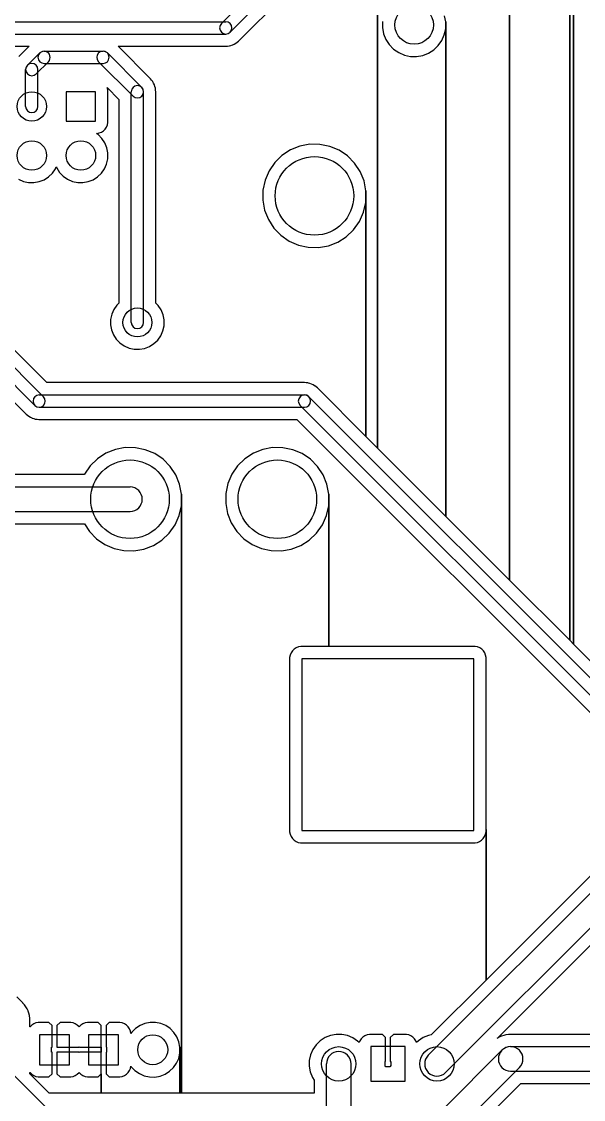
# Model space of a CAD drawing. Extents: x 10 to 213, y -213 to -15.
# Drawn here: x 110.6 to 139.7, y -170.8 to -115 of the extents above; entities that cross this region are included whole.
import ezdxf

# ---------------------------------------------------------------- set-up
doc = ezdxf.new("R2010")
doc.units = 0
doc.header["$MEASUREMENT"] = 0
doc.layers.add('BLACK', color=250, linetype='CONTINUOUS')

msp = doc.modelspace()

# ---------------------------------------------------------------- linework, layer by layer
at = {"layer": 'BLACK'}
for p, q in [((129.011, -137.062), (129.011, -103.79)), ((129.011, -103.79), (129.011, -137.062)), ((129.011, -137.062), (129.011, -103.79)), ((129.011, -103.79), (129.011, -137.062)), ((124.743, -111.281), (120.933, -115.091)), ((139.143, -147.194), (139.143, -111.398)), ((139.143, -111.398), (139.143, -147.194)), ((139.143, -147.194), (139.143, -111.398)), ((139.143, -111.398), (139.143, -147.194)), ((125.193, -111.731), (121.383, -115.541)), ((138.945, -146.996), (138.945, -112.135)), ((138.945, -112.135), (138.945, -146.996)), ((138.945, -146.996), (138.945, -112.135)), ((138.945, -112.135), (138.945, -146.996)), ((121.832, -115.99), (124.93, -112.891)), ((121.832, -115.99), (124.93, -112.891)), ((135.836, -143.887), (135.836, -113.098)), ((135.836, -113.098), (135.836, -143.887)), ((135.836, -143.887), (135.836, -113.098)), ((135.836, -113.098), (135.836, -143.887)), ((132.536, -115.003), (132.474, -114.688)), ((132.536, -115.003), (132.474, -114.688)), ((99.314, -114.999), (121.158, -114.999)), ((129.269, -114.98), (129.264, -115.3)), ((129.269, -114.98), (129.264, -115.3)), ((129.264, -115.3), (129.322, -115.616)), ((129.264, -115.3), (129.322, -115.616)), ((132.46, -115.682), (132.531, -115.369)), ((132.46, -115.682), (132.531, -115.369)), ((132.531, -115.369), (132.536, -115.003)), ((132.531, -115.369), (132.536, -115.003)), ((132.536, -140.587), (132.536, -115.003)), ((132.536, -115.003), (132.536, -140.587)), ((132.536, -140.587), (132.536, -115.003)), ((132.536, -115.003), (132.536, -140.587)), ((99.314, -115.634), (121.158, -115.634)), ((129.322, -115.616), (129.44, -115.914)), ((129.322, -115.616), (129.44, -115.914)), ((129.44, -115.914), (129.614, -116.183)), ((129.44, -115.914), (129.614, -116.183)), ((132.145, -116.236), (132.33, -115.974)), ((132.145, -116.236), (132.33, -115.974)), ((132.33, -115.974), (132.46, -115.682)), ((132.33, -115.974), (132.46, -115.682)), ((100.322, -116.269), (110.984, -116.269)), ((100.322, -116.269), (110.984, -116.269)), ((110.984, -116.269), (110.451, -116.801)), ((110.984, -116.269), (110.451, -116.801)), ((111.76, -116.523), (114.808, -116.523)), ((117.26, -117.944), (115.584, -116.269)), ((115.584, -116.269), (121.158, -116.269)), ((117.26, -117.944), (115.584, -116.269)), ((115.584, -116.269), (121.158, -116.269)), ((121.158, -116.269), (121.246, -116.26)), ((121.158, -116.269), (121.246, -116.26)), ((121.246, -116.26), (121.333, -116.252)), ((121.246, -116.26), (121.333, -116.252)), ((121.333, -116.252), (121.338, -116.251)), ((121.333, -116.252), (121.338, -116.251)), ((121.338, -116.251), (121.343, -116.25)), ((121.338, -116.251), (121.343, -116.25)), ((121.343, -116.25), (121.427, -116.225)), ((121.343, -116.25), (121.427, -116.225)), ((121.427, -116.225), (121.512, -116.2)), ((121.427, -116.225), (121.512, -116.2)), ((121.512, -116.2), (121.516, -116.198)), ((121.512, -116.2), (121.516, -116.198)), ((121.516, -116.198), (121.521, -116.197)), ((121.516, -116.198), (121.521, -116.197)), ((121.521, -116.197), (121.599, -116.155)), ((121.521, -116.197), (121.599, -116.155)), ((121.599, -116.155), (121.677, -116.115)), ((121.599, -116.155), (121.677, -116.115)), ((121.677, -116.115), (121.681, -116.112)), ((121.677, -116.115), (121.681, -116.112)), ((121.681, -116.112), (121.685, -116.109)), ((121.681, -116.112), (121.685, -116.109)), ((121.685, -116.109), (121.753, -116.054)), ((121.685, -116.109), (121.753, -116.054)), ((121.753, -116.054), (121.822, -115.999)), ((121.753, -116.054), (121.822, -115.999)), ((121.822, -115.999), (121.829, -115.992)), ((121.822, -115.999), (121.829, -115.992)), ((121.829, -115.992), (121.832, -115.99)), ((121.829, -115.992), (121.832, -115.99)), ((121.829, -115.992), (121.829, -115.992)), ((121.829, -115.992), (121.829, -115.992)), ((121.829, -115.992), (121.829, -115.992)), ((121.829, -115.992), (121.829, -115.992)), ((129.614, -116.183), (129.836, -116.414)), ((129.614, -116.183), (129.836, -116.414)), ((129.836, -116.414), (130.1, -116.597)), ((129.836, -116.414), (130.1, -116.597)), ((131.642, -116.629), (131.913, -116.458)), ((131.642, -116.629), (131.913, -116.458)), ((131.913, -116.458), (132.145, -116.236)), ((131.913, -116.458), (132.145, -116.236)), ((110.9, -117.25), (111.535, -116.615)), ((111.35, -117.7), (111.985, -117.065)), ((114.583, -117.065), (116.361, -118.843)), ((115.033, -116.615), (116.811, -118.393)), ((130.1, -116.597), (130.393, -116.725)), ((130.1, -116.597), (130.393, -116.725)), ((130.393, -116.725), (130.707, -116.794)), ((130.393, -116.725), (130.707, -116.794)), ((130.707, -116.794), (131.027, -116.801)), ((130.707, -116.794), (131.027, -116.801)), ((131.027, -116.801), (131.343, -116.745)), ((131.027, -116.801), (131.343, -116.745)), ((131.343, -116.745), (131.642, -116.629)), ((131.343, -116.745), (131.642, -116.629)), ((110.808, -119.38), (110.808, -117.475)), ((111.443, -119.38), (111.443, -117.475)), ((111.76, -117.158), (114.808, -117.158)), ((117.262, -117.947), (117.26, -117.944)), ((117.262, -117.947), (117.26, -117.944)), ((117.269, -117.954), (117.262, -117.947)), ((117.262, -117.947), (117.262, -117.947)), ((117.262, -117.947), (117.262, -117.947)), ((117.269, -117.954), (117.262, -117.947)), ((117.262, -117.947), (117.262, -117.947)), ((117.262, -117.947), (117.262, -117.947)), ((117.324, -118.023), (117.269, -117.954)), ((117.324, -118.023), (117.269, -117.954)), ((117.379, -118.091), (117.324, -118.023)), ((117.379, -118.091), (117.324, -118.023)), ((117.382, -118.095), (117.379, -118.091)), ((117.382, -118.095), (117.379, -118.091)), ((117.385, -118.099), (117.382, -118.095)), ((117.385, -118.099), (117.382, -118.095)), ((117.425, -118.177), (117.385, -118.099)), ((117.425, -118.177), (117.385, -118.099)), ((117.467, -118.255), (117.425, -118.177)), ((117.467, -118.255), (117.425, -118.177)), ((114.427, -118.618), (112.903, -118.618)), ((112.903, -118.618), (112.903, -120.142)), ((114.427, -120.142), (114.427, -118.618)), ((115.038, -118.434), (115.026, -118.405)), ((115.026, -118.405), (115.634, -119.013)), ((115.038, -118.434), (115.026, -118.405)), ((115.026, -118.405), (115.634, -119.013)), ((115.062, -118.556), (115.038, -118.434)), ((115.062, -118.556), (115.038, -118.434)), ((115.062, -120.084), (115.062, -118.556)), ((115.062, -120.084), (115.062, -118.556)), ((116.269, -130.556), (116.269, -118.618)), ((116.904, -130.556), (116.904, -118.618)), ((117.468, -118.26), (117.467, -118.255)), ((117.468, -118.26), (117.467, -118.255)), ((117.47, -118.264), (117.468, -118.26)), ((117.47, -118.264), (117.468, -118.26)), ((117.495, -118.349), (117.47, -118.264)), ((117.495, -118.349), (117.47, -118.264)), ((117.52, -118.433), (117.495, -118.349)), ((117.52, -118.433), (117.495, -118.349)), ((117.521, -118.438), (117.52, -118.433)), ((117.521, -118.438), (117.52, -118.433)), ((117.522, -118.443), (117.521, -118.438)), ((117.522, -118.443), (117.521, -118.438)), ((117.53, -118.53), (117.522, -118.443)), ((117.53, -118.53), (117.522, -118.443)), ((117.539, -118.618), (117.53, -118.53)), ((117.539, -118.618), (117.53, -118.53)), ((117.539, -129.55), (117.539, -118.618)), ((117.539, -129.55), (117.539, -118.618)), ((115.634, -119.013), (115.634, -129.55)), ((115.634, -119.013), (115.634, -129.55)), ((112.903, -120.142), (114.427, -120.142)), ((114.919, -120.549), (114.988, -120.445)), ((114.919, -120.549), (114.988, -120.445)), ((114.988, -120.445), (115.037, -120.331)), ((114.988, -120.445), (115.037, -120.331)), ((115.037, -120.331), (115.062, -120.209)), ((115.037, -120.331), (115.062, -120.209)), ((115.062, -120.209), (115.062, -120.084)), ((115.062, -120.209), (115.062, -120.084)), ((114.56, -120.838), (114.469, -120.777)), ((114.469, -120.777), (114.489, -120.777)), ((114.56, -120.838), (114.469, -120.777)), ((114.469, -120.777), (114.489, -120.777)), ((114.489, -120.777), (114.611, -120.753)), ((114.489, -120.777), (114.611, -120.753)), ((114.753, -121.033), (114.56, -120.838)), ((114.753, -121.033), (114.56, -120.838)), ((114.611, -120.753), (114.727, -120.705)), ((114.611, -120.753), (114.727, -120.705)), ((114.727, -120.705), (114.83, -120.636)), ((114.727, -120.705), (114.83, -120.636)), ((114.83, -120.636), (114.919, -120.549)), ((114.83, -120.636), (114.919, -120.549)), ((114.904, -121.261), (114.753, -121.033)), ((114.904, -121.261), (114.753, -121.033)), ((115.009, -121.514), (114.904, -121.261)), ((115.009, -121.514), (114.904, -121.261)), ((115.062, -121.783), (115.009, -121.514)), ((115.062, -121.783), (115.009, -121.514)), ((124.986, -121.436), (124.501, -121.632)), ((124.986, -121.436), (124.501, -121.632)), ((125.499, -121.338), (124.986, -121.436)), ((125.499, -121.338), (124.986, -121.436)), ((126.022, -121.342), (125.499, -121.338)), ((126.022, -121.342), (125.499, -121.338)), ((126.535, -121.447), (126.022, -121.342)), ((126.535, -121.447), (126.022, -121.342)), ((127.017, -121.65), (126.535, -121.447)), ((127.017, -121.65), (126.535, -121.447)), ((114.997, -122.363), (115.058, -122.096)), ((114.997, -122.363), (115.058, -122.096)), ((115.058, -122.096), (115.062, -121.783)), ((115.058, -122.096), (115.062, -121.783)), ((124.063, -121.919), (123.689, -122.285)), ((124.063, -121.919), (123.689, -122.285)), ((124.501, -121.632), (124.063, -121.919)), ((124.501, -121.632), (124.063, -121.919)), ((127.45, -121.942), (127.017, -121.65)), ((127.45, -121.942), (127.017, -121.65)), ((127.819, -122.314), (127.45, -121.942)), ((127.819, -122.314), (127.45, -121.942)), ((112.188, -122.837), (112.346, -122.613)), ((112.188, -122.837), (112.346, -122.613)), ((112.346, -122.613), (112.394, -122.505)), ((112.346, -122.613), (112.394, -122.505)), ((112.394, -122.505), (112.416, -122.562)), ((112.394, -122.505), (112.416, -122.562)), ((112.416, -122.562), (112.565, -122.792)), ((112.416, -122.562), (112.565, -122.792)), ((114.728, -122.837), (114.886, -122.613)), ((114.728, -122.837), (114.886, -122.613)), ((114.886, -122.613), (114.997, -122.363)), ((114.886, -122.613), (114.997, -122.363)), ((123.689, -122.285), (123.394, -122.716)), ((123.689, -122.285), (123.394, -122.716)), ((128.108, -122.749), (127.819, -122.314)), ((128.108, -122.749), (127.819, -122.314)), ((110.44, -123.145), (110.691, -123.255)), ((110.44, -123.145), (110.691, -123.255)), ((111.502, -123.272), (111.758, -123.173)), ((111.502, -123.272), (111.758, -123.173)), ((111.758, -123.173), (111.989, -123.026)), ((111.758, -123.173), (111.989, -123.026)), ((111.989, -123.026), (112.188, -122.837)), ((111.989, -123.026), (112.188, -122.837)), ((112.565, -122.792), (112.755, -122.989)), ((112.565, -122.792), (112.755, -122.989)), ((112.755, -122.989), (112.98, -123.145)), ((112.755, -122.989), (112.98, -123.145)), ((112.98, -123.145), (113.231, -123.255)), ((112.98, -123.145), (113.231, -123.255)), ((114.042, -123.272), (114.298, -123.173)), ((114.042, -123.272), (114.298, -123.173)), ((114.298, -123.173), (114.529, -123.026)), ((114.298, -123.173), (114.529, -123.026)), ((114.529, -123.026), (114.728, -122.837)), ((114.529, -123.026), (114.728, -122.837)), ((123.188, -123.197), (123.079, -123.709)), ((123.188, -123.197), (123.079, -123.709)), ((123.394, -122.716), (123.188, -123.197)), ((123.394, -122.716), (123.188, -123.197)), ((128.308, -123.233), (128.108, -122.749)), ((128.308, -123.233), (128.108, -122.749)), ((128.409, -123.746), (128.308, -123.233)), ((128.409, -123.746), (128.308, -123.233)), ((110.691, -123.255), (110.959, -123.314)), ((110.691, -123.255), (110.959, -123.314)), ((110.959, -123.314), (111.233, -123.32)), ((110.959, -123.314), (111.233, -123.32)), ((111.233, -123.32), (111.502, -123.272)), ((111.233, -123.32), (111.502, -123.272)), ((113.231, -123.255), (113.499, -123.314)), ((113.231, -123.255), (113.499, -123.314)), ((113.499, -123.314), (113.773, -123.32)), ((113.499, -123.314), (113.773, -123.32)), ((113.773, -123.32), (114.042, -123.272)), ((113.773, -123.32), (114.042, -123.272)), ((123.079, -123.709), (123.072, -124.232)), ((123.079, -123.709), (123.072, -124.232)), ((128.401, -124.343), (128.409, -123.746)), ((128.401, -124.343), (128.409, -123.746)), ((128.409, -136.46), (128.409, -123.746)), ((128.409, -123.746), (128.409, -136.46)), ((128.409, -136.46), (128.409, -123.746)), ((128.409, -123.746), (128.409, -136.46)), ((123.072, -124.232), (123.166, -124.746)), ((123.072, -124.232), (123.166, -124.746)), ((128.285, -124.853), (128.401, -124.343)), ((128.285, -124.853), (128.401, -124.343)), ((123.166, -124.746), (123.359, -125.232)), ((123.166, -124.746), (123.359, -125.232)), ((128.072, -125.331), (128.285, -124.853)), ((128.072, -125.331), (128.285, -124.853)), ((123.359, -125.232), (123.642, -125.672)), ((123.359, -125.232), (123.642, -125.672)), ((127.771, -125.758), (128.072, -125.331)), ((127.771, -125.758), (128.072, -125.331)), ((131.631, -168.461), (174.811, -125.281)), ((123.642, -125.672), (124.005, -126.048)), ((123.642, -125.672), (124.005, -126.048)), ((127.392, -126.119), (127.771, -125.758)), ((127.392, -126.119), (127.771, -125.758)), ((124.005, -126.048), (124.435, -126.347)), ((124.005, -126.048), (124.435, -126.347)), ((124.435, -126.347), (124.914, -126.556)), ((124.435, -126.347), (124.914, -126.556)), ((124.914, -126.556), (125.425, -126.668)), ((124.914, -126.556), (125.425, -126.668)), ((126.463, -126.589), (126.951, -126.399)), ((126.463, -126.589), (126.951, -126.399)), ((126.951, -126.399), (127.392, -126.119)), ((126.951, -126.399), (127.392, -126.119)), ((132.529, -169.359), (175.709, -126.179)), ((125.425, -126.668), (125.948, -126.679)), ((125.425, -126.668), (125.948, -126.679)), ((125.948, -126.679), (126.463, -126.589)), ((125.948, -126.679), (126.463, -126.589)), ((104.677, -128.241), (111.281, -134.845)), ((105.127, -127.791), (111.731, -134.395)), ((111.901, -133.668), (106.338, -128.105)), ((111.901, -133.668), (106.338, -128.105)), ((115.366, -129.886), (115.259, -130.135)), ((115.366, -129.886), (115.259, -130.135)), ((115.52, -129.661), (115.366, -129.886)), ((115.52, -129.661), (115.366, -129.886)), ((115.634, -129.55), (115.52, -129.661)), ((115.634, -129.55), (115.52, -129.661)), ((117.664, -129.676), (117.539, -129.55)), ((117.664, -129.676), (117.539, -129.55)), ((117.815, -129.903), (117.664, -129.676)), ((117.815, -129.903), (117.664, -129.676)), ((117.918, -130.154), (117.815, -129.903)), ((117.918, -130.154), (117.815, -129.903)), ((115.203, -130.401), (115.199, -130.672)), ((115.203, -130.401), (115.199, -130.672)), ((115.259, -130.135), (115.203, -130.401)), ((115.259, -130.135), (115.203, -130.401)), ((117.971, -130.42), (117.918, -130.154)), ((117.971, -130.42), (117.918, -130.154)), ((117.967, -130.73), (117.971, -130.42)), ((117.967, -130.73), (117.971, -130.42)), ((106.515, -130.976), (110.832, -135.294)), ((106.515, -130.976), (110.832, -135.294)), ((115.199, -130.672), (115.248, -130.94)), ((115.199, -130.672), (115.248, -130.94)), ((115.248, -130.94), (115.348, -131.192)), ((115.248, -130.94), (115.348, -131.192)), ((117.796, -131.243), (117.907, -130.995)), ((117.796, -131.243), (117.907, -130.995)), ((117.907, -130.995), (117.967, -130.73)), ((117.907, -130.995), (117.967, -130.73)), ((115.348, -131.192), (115.495, -131.42)), ((115.348, -131.192), (115.495, -131.42)), ((115.495, -131.42), (115.684, -131.616)), ((115.495, -131.42), (115.684, -131.616)), ((117.443, -131.653), (117.64, -131.465)), ((117.443, -131.653), (117.64, -131.465)), ((117.64, -131.465), (117.796, -131.243)), ((117.64, -131.465), (117.796, -131.243)), ((115.684, -131.616), (115.907, -131.771)), ((115.684, -131.616), (115.907, -131.771)), ((115.907, -131.771), (116.156, -131.88)), ((115.907, -131.771), (116.156, -131.88)), ((116.156, -131.88), (116.421, -131.938)), ((116.156, -131.88), (116.421, -131.938)), ((116.421, -131.938), (116.693, -131.944)), ((116.421, -131.938), (116.693, -131.944)), ((116.693, -131.944), (116.96, -131.896)), ((116.693, -131.944), (116.96, -131.896)), ((116.96, -131.896), (117.213, -131.798)), ((116.96, -131.896), (117.213, -131.798)), ((117.213, -131.798), (117.443, -131.653)), ((117.213, -131.798), (117.443, -131.653)), ((125.222, -133.668), (111.901, -133.668)), ((125.222, -133.668), (111.901, -133.668)), ((125.225, -133.668), (125.222, -133.668)), ((125.225, -133.668), (125.222, -133.668)), ((125.226, -133.668), (125.225, -133.668)), ((125.225, -133.668), (125.225, -133.668)), ((125.226, -133.668), (125.225, -133.668)), ((125.225, -133.668), (125.225, -133.668)), ((125.235, -133.668), (125.226, -133.668)), ((125.235, -133.668), (125.226, -133.668)), ((125.323, -133.677), (125.235, -133.668)), ((125.323, -133.677), (125.235, -133.668)), ((125.41, -133.686), (125.323, -133.677)), ((125.41, -133.686), (125.323, -133.677)), ((125.415, -133.688), (125.41, -133.686)), ((125.415, -133.688), (125.41, -133.686)), ((125.42, -133.688), (125.415, -133.688)), ((125.42, -133.688), (125.415, -133.688)), ((125.504, -133.715), (125.42, -133.688)), ((125.504, -133.715), (125.42, -133.688)), ((125.588, -133.741), (125.504, -133.715)), ((125.588, -133.741), (125.504, -133.715)), ((125.592, -133.743), (125.588, -133.741)), ((125.592, -133.743), (125.588, -133.741)), ((125.597, -133.745), (125.592, -133.743)), ((125.597, -133.745), (125.592, -133.743)), ((125.674, -133.787), (125.597, -133.745)), ((125.674, -133.787), (125.597, -133.745)), ((125.752, -133.828), (125.674, -133.787)), ((125.752, -133.828), (125.674, -133.787)), ((125.756, -133.832), (125.752, -133.828)), ((125.756, -133.832), (125.752, -133.828)), ((111.506, -134.303), (125.222, -134.303)), ((125.76, -133.834), (125.756, -133.832)), ((125.76, -133.834), (125.756, -133.832)), ((125.828, -133.891), (125.76, -133.834)), ((125.828, -133.891), (125.76, -133.834)), ((125.896, -133.946), (125.828, -133.891)), ((125.896, -133.946), (125.828, -133.891)), ((128.409, -136.46), (125.896, -133.946)), ((128.409, -136.46), (125.896, -133.946)), ((111.506, -134.938), (125.222, -134.938)), ((124.997, -134.845), (144.047, -153.895)), ((125.447, -134.395), (144.497, -153.445)), ((110.832, -135.294), (110.9, -135.349)), ((110.832, -135.294), (110.9, -135.349)), ((110.9, -135.349), (110.968, -135.406)), ((110.9, -135.349), (110.968, -135.406)), ((110.968, -135.406), (110.972, -135.408)), ((110.968, -135.406), (110.972, -135.408)), ((110.972, -135.408), (110.976, -135.412)), ((110.972, -135.408), (110.976, -135.412)), ((110.976, -135.412), (111.054, -135.453)), ((110.976, -135.412), (111.054, -135.453)), ((111.054, -135.453), (111.131, -135.495)), ((111.054, -135.453), (111.131, -135.495)), ((111.131, -135.495), (111.136, -135.497)), ((111.131, -135.495), (111.136, -135.497)), ((111.136, -135.497), (111.14, -135.499)), ((111.136, -135.497), (111.14, -135.499)), ((111.14, -135.499), (111.224, -135.525)), ((111.14, -135.499), (111.224, -135.525)), ((111.224, -135.525), (111.308, -135.552)), ((111.224, -135.525), (111.308, -135.552)), ((111.308, -135.552), (111.313, -135.552)), ((111.308, -135.552), (111.313, -135.552)), ((111.313, -135.552), (111.318, -135.554)), ((111.313, -135.552), (111.318, -135.554)), ((111.318, -135.554), (111.405, -135.563)), ((111.318, -135.554), (111.405, -135.563)), ((111.405, -135.563), (111.493, -135.572)), ((111.405, -135.563), (111.493, -135.572)), ((111.493, -135.572), (111.502, -135.572)), ((111.493, -135.572), (111.502, -135.572)), ((111.502, -135.572), (111.503, -135.572)), ((111.502, -135.572), (111.503, -135.572)), ((111.503, -135.572), (111.503, -135.572)), ((111.503, -135.572), (111.506, -135.573)), ((111.503, -135.572), (111.503, -135.572)), ((111.503, -135.572), (111.506, -135.573)), ((111.506, -135.573), (124.827, -135.573)), ((111.506, -135.573), (124.827, -135.573)), ((124.827, -135.573), (142.887, -153.632)), ((124.827, -135.573), (142.887, -153.632)), ((129.011, -137.062), (128.409, -136.46)), ((129.011, -137.062), (128.409, -136.46)), ((115.448, -137.129), (114.963, -137.325)), ((115.448, -137.129), (114.963, -137.325)), ((115.962, -137.031), (115.448, -137.129)), ((115.962, -137.031), (115.448, -137.129)), ((116.485, -137.035), (115.962, -137.031)), ((116.485, -137.035), (115.962, -137.031)), ((116.997, -137.14), (116.485, -137.035)), ((116.997, -137.14), (116.485, -137.035)), ((117.48, -137.343), (116.997, -137.14)), ((117.48, -137.343), (116.997, -137.14)), ((123.068, -137.129), (122.583, -137.325)), ((123.068, -137.129), (122.583, -137.325)), ((123.582, -137.031), (123.068, -137.129)), ((123.582, -137.031), (123.068, -137.129)), ((124.105, -137.035), (123.582, -137.031)), ((124.105, -137.035), (123.582, -137.031)), ((124.617, -137.14), (124.105, -137.035)), ((124.617, -137.14), (124.105, -137.035)), ((125.1, -137.343), (124.617, -137.14)), ((125.1, -137.343), (124.617, -137.14)), ((132.536, -140.587), (129.011, -137.062)), ((132.536, -140.587), (129.011, -137.062)), ((114.526, -137.611), (114.152, -137.977)), ((114.526, -137.611), (114.152, -137.977)), ((114.963, -137.325), (114.526, -137.611)), ((114.963, -137.325), (114.526, -137.611)), ((117.913, -137.635), (117.48, -137.343)), ((117.913, -137.635), (117.48, -137.343)), ((118.282, -138.006), (117.913, -137.635)), ((118.282, -138.006), (117.913, -137.635)), ((122.146, -137.611), (121.772, -137.977)), ((122.146, -137.611), (121.772, -137.977)), ((122.583, -137.325), (122.146, -137.611)), ((122.583, -137.325), (122.146, -137.611)), ((125.533, -137.635), (125.1, -137.343)), ((125.533, -137.635), (125.1, -137.343)), ((125.902, -138.006), (125.533, -137.635)), ((125.902, -138.006), (125.533, -137.635)), ((114.152, -137.977), (113.857, -138.409)), ((114.152, -137.977), (113.857, -138.409)), ((118.571, -138.442), (118.282, -138.006)), ((118.571, -138.442), (118.282, -138.006)), ((121.772, -137.977), (121.477, -138.409)), ((121.772, -137.977), (121.477, -138.409)), ((126.191, -138.442), (125.902, -138.006)), ((126.191, -138.442), (125.902, -138.006)), ((113.848, -138.43), (109.908, -138.43)), ((113.848, -138.43), (109.908, -138.43)), ((113.857, -138.409), (113.848, -138.43)), ((113.857, -138.409), (113.848, -138.43)), ((118.771, -138.925), (118.571, -138.442)), ((118.771, -138.925), (118.571, -138.442)), ((121.477, -138.409), (121.271, -138.89)), ((121.477, -138.409), (121.271, -138.89)), ((126.391, -138.925), (126.191, -138.442)), ((126.391, -138.925), (126.191, -138.442)), ((103.505, -139.065), (116.205, -139.065)), ((118.872, -139.438), (118.771, -138.925)), ((118.872, -139.438), (118.771, -138.925)), ((121.162, -139.401), (121.154, -139.924)), ((121.162, -139.401), (121.154, -139.924)), ((121.271, -138.89), (121.162, -139.401)), ((121.271, -138.89), (121.162, -139.401)), ((126.492, -139.438), (126.391, -138.925)), ((126.492, -139.438), (126.391, -138.925)), ((118.864, -140.036), (118.872, -139.438)), ((118.864, -140.036), (118.872, -139.438)), ((118.872, -170.434), (118.872, -139.438)), ((118.872, -139.438), (118.872, -170.434)), ((118.872, -170.434), (118.872, -139.438)), ((118.872, -139.438), (118.872, -170.434)), ((121.154, -139.924), (121.249, -140.439)), ((121.154, -139.924), (121.249, -140.439)), ((126.484, -140.036), (126.492, -139.438)), ((126.484, -140.036), (126.492, -139.438)), ((126.492, -147.32), (126.492, -139.438)), ((126.492, -139.438), (126.492, -147.32)), ((126.492, -147.32), (126.492, -139.438)), ((126.492, -139.438), (126.492, -147.32)), ((103.505, -140.335), (116.205, -140.335)), ((118.748, -140.546), (118.864, -140.036)), ((118.748, -140.546), (118.864, -140.036)), ((121.249, -140.439), (121.441, -140.925)), ((121.249, -140.439), (121.441, -140.925)), ((126.368, -140.546), (126.484, -140.036)), ((126.368, -140.546), (126.484, -140.036)), ((105.859, -140.97), (113.85, -140.97)), ((105.859, -140.97), (113.85, -140.97)), ((113.85, -140.97), (114.105, -141.365)), ((113.85, -140.97), (114.105, -141.365)), ((118.234, -141.451), (118.535, -141.024)), ((118.234, -141.451), (118.535, -141.024)), ((118.535, -141.024), (118.748, -140.546)), ((118.535, -141.024), (118.748, -140.546)), ((121.441, -140.925), (121.725, -141.365)), ((121.441, -140.925), (121.725, -141.365)), ((125.854, -141.451), (126.155, -141.024)), ((125.854, -141.451), (126.155, -141.024)), ((126.155, -141.024), (126.368, -140.546)), ((126.155, -141.024), (126.368, -140.546)), ((135.836, -143.887), (132.536, -140.587)), ((135.836, -143.887), (132.536, -140.587)), ((114.105, -141.365), (114.468, -141.741)), ((114.105, -141.365), (114.468, -141.741)), ((117.855, -141.812), (118.234, -141.451)), ((117.855, -141.812), (118.234, -141.451)), ((121.725, -141.365), (122.088, -141.741)), ((121.725, -141.365), (122.088, -141.741)), ((125.475, -141.812), (125.854, -141.451)), ((125.475, -141.812), (125.854, -141.451)), ((114.468, -141.741), (114.898, -142.039)), ((114.468, -141.741), (114.898, -142.039)), ((114.898, -142.039), (115.377, -142.249)), ((114.898, -142.039), (115.377, -142.249)), ((116.926, -142.281), (117.413, -142.092)), ((116.926, -142.281), (117.413, -142.092)), ((117.413, -142.092), (117.855, -141.812)), ((117.413, -142.092), (117.855, -141.812)), ((122.088, -141.741), (122.518, -142.039)), ((122.088, -141.741), (122.518, -142.039)), ((122.518, -142.039), (122.997, -142.249)), ((122.518, -142.039), (122.997, -142.249)), ((124.546, -142.281), (125.033, -142.092)), ((124.546, -142.281), (125.033, -142.092)), ((125.033, -142.092), (125.475, -141.812)), ((125.033, -142.092), (125.475, -141.812)), ((115.377, -142.249), (115.888, -142.361)), ((115.377, -142.249), (115.888, -142.361)), ((115.888, -142.361), (116.411, -142.372)), ((115.888, -142.361), (116.411, -142.372)), ((116.411, -142.372), (116.926, -142.281)), ((116.411, -142.372), (116.926, -142.281)), ((122.997, -142.249), (123.508, -142.361)), ((122.997, -142.249), (123.508, -142.361)), ((123.508, -142.361), (124.031, -142.372)), ((123.508, -142.361), (124.031, -142.372)), ((124.031, -142.372), (124.546, -142.281)), ((124.031, -142.372), (124.546, -142.281)), ((138.945, -146.996), (135.836, -143.887)), ((138.945, -146.996), (135.836, -143.887)), ((139.143, -147.194), (138.945, -146.996)), ((139.143, -147.194), (138.945, -146.996)), ((144.234, -152.285), (139.143, -147.194)), ((144.234, -152.285), (139.143, -147.194)), ((124.485, -147.766), (124.46, -147.888)), ((124.485, -147.766), (124.46, -147.888)), ((124.534, -147.652), (124.485, -147.766)), ((124.534, -147.652), (124.485, -147.766)), ((124.603, -147.548), (124.534, -147.652)), ((124.603, -147.548), (124.534, -147.652)), ((124.692, -147.461), (124.603, -147.548)), ((124.692, -147.461), (124.603, -147.548)), ((124.795, -147.392), (124.692, -147.461)), ((124.795, -147.392), (124.692, -147.461)), ((124.911, -147.344), (124.795, -147.392)), ((124.911, -147.344), (124.795, -147.392)), ((125.033, -147.32), (124.911, -147.344)), ((125.033, -147.32), (124.911, -147.344)), ((126.492, -147.32), (125.033, -147.32)), ((126.492, -147.32), (125.033, -147.32)), ((133.927, -147.32), (126.492, -147.32)), ((133.927, -147.32), (126.492, -147.32)), ((134.052, -147.32), (133.927, -147.32)), ((134.052, -147.32), (133.927, -147.32)), ((134.174, -147.345), (134.052, -147.32)), ((134.174, -147.345), (134.052, -147.32)), ((134.288, -147.394), (134.174, -147.345)), ((134.288, -147.394), (134.174, -147.345)), ((134.392, -147.463), (134.288, -147.394)), ((134.392, -147.463), (134.288, -147.394)), ((134.479, -147.552), (134.392, -147.463)), ((134.479, -147.552), (134.392, -147.463)), ((134.548, -147.655), (134.479, -147.552)), ((134.548, -147.655), (134.479, -147.552)), ((134.596, -147.771), (134.548, -147.655)), ((134.596, -147.771), (134.548, -147.655)), ((124.46, -147.888), (124.46, -148.013)), ((124.46, -147.888), (124.46, -148.013)), ((124.46, -148.013), (124.46, -156.907)), ((124.46, -148.013), (124.46, -156.907)), ((133.985, -147.955), (125.095, -147.955)), ((125.095, -147.955), (125.095, -156.845)), ((133.985, -156.845), (133.985, -147.955)), ((134.62, -147.893), (134.596, -147.771)), ((134.62, -147.893), (134.596, -147.771)), ((134.62, -156.787), (134.62, -147.893)), ((134.62, -156.787), (134.62, -147.893)), ((135.189, -167.597), (148.014, -154.772)), ((135.189, -167.597), (148.014, -154.772)), ((144.141, -155.053), (134.62, -164.574)), ((144.141, -155.053), (134.62, -164.574)), ((124.46, -156.907), (124.484, -157.029)), ((124.46, -156.907), (124.484, -157.029)), ((124.484, -157.029), (124.532, -157.145)), ((124.484, -157.029), (124.532, -157.145)), ((124.532, -157.145), (124.601, -157.248)), ((124.532, -157.145), (124.601, -157.248)), ((124.601, -157.248), (124.688, -157.337)), ((124.601, -157.248), (124.688, -157.337)), ((125.095, -156.845), (133.985, -156.845)), ((134.477, -157.252), (134.546, -157.148)), ((134.477, -157.252), (134.546, -157.148)), ((134.546, -157.148), (134.595, -157.034)), ((134.546, -157.148), (134.595, -157.034)), ((134.595, -157.034), (134.62, -156.912)), ((134.595, -157.034), (134.62, -156.912)), ((134.62, -164.574), (134.62, -156.787)), ((134.62, -156.912), (134.62, -156.787)), ((134.62, -156.787), (134.62, -164.574)), ((134.62, -164.574), (134.62, -156.787)), ((134.62, -156.912), (134.62, -156.787)), ((134.62, -156.787), (134.62, -164.574)), ((124.688, -157.337), (124.792, -157.406)), ((124.688, -157.337), (124.792, -157.406)), ((124.792, -157.406), (124.906, -157.455)), ((124.792, -157.406), (124.906, -157.455)), ((124.906, -157.455), (125.028, -157.48)), ((124.906, -157.455), (125.028, -157.48)), ((125.028, -157.48), (125.153, -157.48)), ((125.028, -157.48), (125.153, -157.48)), ((125.153, -157.48), (134.047, -157.48)), ((125.153, -157.48), (134.047, -157.48)), ((134.047, -157.48), (134.169, -157.456)), ((134.047, -157.48), (134.169, -157.456)), ((134.169, -157.456), (134.285, -157.408)), ((134.169, -157.456), (134.285, -157.408)), ((134.285, -157.408), (134.388, -157.339)), ((134.285, -157.408), (134.388, -157.339)), ((134.388, -157.339), (134.477, -157.252)), ((134.388, -157.339), (134.477, -157.252)), ((134.62, -164.574), (131.778, -167.416)), ((134.62, -164.574), (131.778, -167.416)), ((110.658, -165.758), (110.351, -165.451)), ((110.658, -165.758), (110.351, -165.451)), ((110.661, -165.761), (110.658, -165.758)), ((110.661, -165.761), (110.658, -165.758)), ((110.67, -165.771), (110.661, -165.761)), ((110.661, -165.761), (110.661, -165.761)), ((110.661, -165.761), (110.661, -165.761)), ((110.67, -165.771), (110.661, -165.761)), ((110.661, -165.761), (110.661, -165.761)), ((110.661, -165.761), (110.661, -165.761)), ((110.744, -165.862), (110.67, -165.771)), ((110.744, -165.862), (110.67, -165.771)), ((110.818, -165.953), (110.744, -165.862)), ((110.818, -165.953), (110.744, -165.862)), ((110.821, -165.959), (110.818, -165.953)), ((110.821, -165.959), (110.818, -165.953)), ((110.825, -165.964), (110.821, -165.959)), ((110.825, -165.964), (110.821, -165.959)), ((110.879, -166.068), (110.825, -165.964)), ((110.879, -166.068), (110.825, -165.964)), ((110.934, -166.172), (110.879, -166.068)), ((110.934, -166.172), (110.879, -166.068)), ((110.936, -166.178), (110.934, -166.172)), ((110.936, -166.178), (110.934, -166.172)), ((110.939, -166.184), (110.936, -166.178)), ((110.939, -166.184), (110.936, -166.178)), ((110.972, -166.297), (110.939, -166.184)), ((110.972, -166.297), (110.939, -166.184)), ((111.006, -166.409), (110.972, -166.297)), ((111.006, -166.409), (110.972, -166.297)), ((111.006, -166.416), (111.006, -166.409)), ((111.006, -166.416), (111.006, -166.409)), ((111.008, -166.422), (111.006, -166.416)), ((111.008, -166.422), (111.006, -166.416)), ((111.019, -166.539), (111.008, -166.422)), ((111.019, -166.539), (111.008, -166.422)), ((111.03, -166.656), (111.019, -166.539)), ((111.03, -166.656), (111.019, -166.539)), ((111.03, -167.003), (111.03, -166.656)), ((111.03, -167.003), (111.03, -166.656)), ((111.033, -166.998), (111.03, -167.003)), ((111.033, -166.998), (111.03, -167.003)), ((111.122, -166.911), (111.033, -166.998)), ((111.122, -166.911), (111.033, -166.998)), ((111.225, -166.842), (111.122, -166.911)), ((111.225, -166.842), (111.122, -166.911)), ((111.341, -166.794), (111.225, -166.842)), ((111.341, -166.794), (111.225, -166.842)), ((111.463, -166.77), (111.341, -166.794)), ((111.463, -166.77), (111.341, -166.794)), ((112.014, -166.77), (111.463, -166.77)), ((112.014, -166.77), (111.463, -166.77)), ((112.173, -166.929), (112.014, -166.77)), ((112.173, -166.929), (112.014, -166.77)), ((112.173, -168.053), (112.173, -166.929)), ((112.173, -168.053), (112.173, -166.929)), ((112.586, -166.77), (112.427, -166.929)), ((112.586, -166.77), (112.427, -166.929)), ((112.427, -166.929), (112.427, -168.053)), ((112.427, -166.929), (112.427, -168.053)), ((113.137, -166.77), (112.586, -166.77)), ((113.137, -166.77), (112.586, -166.77)), ((113.259, -166.794), (113.137, -166.77)), ((113.259, -166.794), (113.137, -166.77)), ((113.375, -166.842), (113.259, -166.794)), ((113.375, -166.842), (113.259, -166.794)), ((113.478, -166.911), (113.375, -166.842)), ((113.478, -166.911), (113.375, -166.842)), ((113.567, -166.998), (113.478, -166.911)), ((113.567, -166.998), (113.478, -166.911)), ((113.57, -167.003), (113.567, -166.998)), ((113.57, -167.003), (113.567, -166.998)), ((113.573, -166.998), (113.57, -167.003)), ((113.573, -166.998), (113.57, -167.003)), ((113.662, -166.911), (113.573, -166.998)), ((113.662, -166.911), (113.573, -166.998)), ((113.765, -166.842), (113.662, -166.911)), ((113.765, -166.842), (113.662, -166.911)), ((113.881, -166.794), (113.765, -166.842)), ((113.881, -166.794), (113.765, -166.842)), ((114.003, -166.77), (113.881, -166.794)), ((114.003, -166.77), (113.881, -166.794)), ((114.554, -166.77), (114.003, -166.77)), ((114.554, -166.77), (114.003, -166.77)), ((114.713, -166.929), (114.554, -166.77)), ((114.713, -166.929), (114.554, -166.77)), ((114.713, -168.053), (114.713, -166.929)), ((114.713, -168.053), (114.713, -166.929)), ((115.126, -166.77), (114.967, -166.929)), ((115.126, -166.77), (114.967, -166.929)), ((114.967, -166.929), (114.967, -168.053)), ((114.967, -166.929), (114.967, -168.053)), ((115.677, -166.77), (115.126, -166.77)), ((115.677, -166.77), (115.126, -166.77)), ((115.799, -166.794), (115.677, -166.77)), ((115.799, -166.794), (115.677, -166.77)), ((115.915, -166.842), (115.799, -166.794)), ((115.915, -166.842), (115.799, -166.794)), ((116.018, -166.911), (115.915, -166.842)), ((116.018, -166.911), (115.915, -166.842)), ((116.107, -166.998), (116.018, -166.911)), ((116.107, -166.998), (116.018, -166.911)), ((116.176, -167.102), (116.107, -166.998)), ((116.176, -167.102), (116.107, -166.998)), ((116.225, -167.216), (116.176, -167.102)), ((116.225, -167.216), (116.176, -167.102)), ((116.249, -167.336), (116.225, -167.216)), ((116.249, -167.336), (116.225, -167.216)), ((116.295, -167.269), (116.249, -167.336)), ((116.295, -167.269), (116.249, -167.336)), ((116.492, -167.076), (116.295, -167.269)), ((116.492, -167.076), (116.295, -167.269)), ((116.724, -166.924), (116.492, -167.076)), ((116.724, -166.924), (116.492, -167.076)), ((116.98, -166.821), (116.724, -166.924)), ((116.98, -166.821), (116.724, -166.924)), ((117.252, -166.769), (116.98, -166.821)), ((117.252, -166.769), (116.98, -166.821)), ((117.528, -166.771), (117.252, -166.769)), ((117.528, -166.771), (117.252, -166.769)), ((117.799, -166.827), (117.528, -166.771)), ((117.799, -166.827), (117.528, -166.771)), ((118.054, -166.934), (117.799, -166.827)), ((118.054, -166.934), (117.799, -166.827)), ((118.283, -167.088), (118.054, -166.934)), ((118.283, -167.088), (118.054, -166.934)), ((118.478, -167.285), (118.283, -167.088)), ((118.478, -167.285), (118.283, -167.088)), ((118.631, -167.515), (118.478, -167.285)), ((118.631, -167.515), (118.478, -167.285)), ((113.075, -167.405), (111.525, -167.405)), ((111.525, -167.405), (111.525, -168.955)), ((113.075, -168.955), (113.075, -167.405)), ((115.615, -167.405), (114.065, -167.405)), ((114.065, -167.405), (114.065, -168.955)), ((115.615, -168.955), (115.615, -167.405)), ((118.736, -167.77), (118.631, -167.515)), ((118.736, -167.77), (118.631, -167.515)), ((118.79, -168.042), (118.736, -167.77)), ((118.79, -168.042), (118.736, -167.77)), ((126.04, -167.717), (125.827, -167.926)), ((126.04, -167.717), (125.827, -167.926)), ((126.291, -167.553), (126.04, -167.717)), ((126.291, -167.553), (126.04, -167.717)), ((126.568, -167.441), (126.291, -167.553)), ((126.568, -167.441), (126.291, -167.553)), ((126.861, -167.385), (126.568, -167.441)), ((126.861, -167.385), (126.568, -167.441)), ((127.16, -167.387), (126.861, -167.385)), ((127.16, -167.387), (126.861, -167.385)), ((127.453, -167.447), (127.16, -167.387)), ((127.453, -167.447), (127.16, -167.387)), ((127.728, -167.563), (127.453, -167.447)), ((127.728, -167.563), (127.453, -167.447)), ((127.976, -167.73), (127.728, -167.563)), ((127.976, -167.73), (127.728, -167.563)), ((128.052, -167.807), (127.976, -167.73)), ((128.052, -167.807), (127.976, -167.73)), ((128.088, -167.721), (128.052, -167.807)), ((128.088, -167.721), (128.052, -167.807)), ((128.157, -167.618), (128.088, -167.721)), ((128.157, -167.618), (128.088, -167.721)), ((128.244, -167.529), (128.157, -167.618)), ((128.244, -167.529), (128.157, -167.618)), ((128.348, -167.46), (128.244, -167.529)), ((128.348, -167.46), (128.244, -167.529)), ((128.462, -167.411), (128.348, -167.46)), ((128.462, -167.411), (128.348, -167.46)), ((128.584, -167.386), (128.462, -167.411)), ((128.584, -167.386), (128.462, -167.411)), ((128.709, -167.386), (128.584, -167.386)), ((128.709, -167.386), (128.584, -167.386)), ((129.254, -167.386), (128.709, -167.386)), ((129.254, -167.386), (128.709, -167.386)), ((129.413, -167.545), (129.254, -167.386)), ((129.413, -167.545), (129.254, -167.386)), ((129.413, -168.783), (129.413, -167.545)), ((129.413, -168.783), (129.413, -167.545)), ((129.826, -167.386), (129.667, -167.545)), ((129.826, -167.386), (129.667, -167.545)), ((129.667, -167.545), (129.667, -168.783)), ((129.667, -167.545), (129.667, -168.783)), ((130.371, -167.386), (129.826, -167.386)), ((130.371, -167.386), (129.826, -167.386)), ((130.496, -167.386), (130.371, -167.386)), ((130.496, -167.386), (130.371, -167.386)), ((130.618, -167.411), (130.496, -167.386)), ((130.618, -167.411), (130.496, -167.386)), ((130.732, -167.46), (130.618, -167.411)), ((130.732, -167.46), (130.618, -167.411)), ((130.836, -167.529), (130.732, -167.46)), ((130.836, -167.529), (130.732, -167.46)), ((130.923, -167.618), (130.836, -167.529)), ((130.923, -167.618), (130.836, -167.529)), ((130.992, -167.721), (130.923, -167.618)), ((130.992, -167.721), (130.923, -167.618)), ((131.028, -167.807), (130.992, -167.721)), ((131.028, -167.807), (130.992, -167.721)), ((131.12, -167.717), (131.028, -167.807)), ((131.12, -167.717), (131.028, -167.807)), ((131.371, -167.553), (131.12, -167.717)), ((131.371, -167.553), (131.12, -167.717)), ((131.648, -167.441), (131.371, -167.553)), ((131.648, -167.441), (131.371, -167.553)), ((131.778, -167.416), (131.648, -167.441)), ((131.778, -167.416), (131.648, -167.441)), ((135.193, -167.595), (135.189, -167.597)), ((135.193, -167.595), (135.189, -167.597)), ((135.198, -167.591), (135.193, -167.595)), ((135.198, -167.591), (135.193, -167.595)), ((135.302, -167.537), (135.198, -167.591)), ((135.302, -167.537), (135.198, -167.591)), ((135.406, -167.482), (135.302, -167.537)), ((135.406, -167.482), (135.302, -167.537)), ((135.412, -167.48), (135.406, -167.482)), ((135.412, -167.48), (135.406, -167.482)), ((135.418, -167.477), (135.412, -167.48)), ((135.418, -167.477), (135.412, -167.48)), ((135.531, -167.444), (135.418, -167.477)), ((135.531, -167.444), (135.418, -167.477)), ((135.643, -167.41), (135.531, -167.444)), ((135.643, -167.41), (135.531, -167.444)), ((135.65, -167.41), (135.643, -167.41)), ((135.65, -167.41), (135.643, -167.41)), ((135.656, -167.408), (135.65, -167.41)), ((135.656, -167.408), (135.65, -167.41)), ((135.773, -167.397), (135.656, -167.408)), ((135.773, -167.397), (135.656, -167.408)), ((135.89, -167.386), (135.773, -167.397)), ((135.89, -167.386), (135.773, -167.397)), ((148.336, -167.386), (135.89, -167.386)), ((148.336, -167.386), (135.89, -167.386)), ((112.153, -168.307), (112.153, -168.053)), ((112.153, -168.053), (112.173, -168.053)), ((112.153, -168.307), (112.153, -168.053)), ((112.153, -168.053), (112.173, -168.053)), ((112.173, -168.307), (112.153, -168.307)), ((112.173, -168.307), (112.153, -168.307)), ((112.173, -169.431), (112.173, -168.307)), ((112.173, -169.431), (112.173, -168.307)), ((112.427, -168.053), (113.551, -168.053)), ((112.427, -168.053), (113.551, -168.053)), ((113.551, -168.307), (112.427, -168.307)), ((112.427, -168.307), (112.427, -169.431)), ((113.551, -168.307), (112.427, -168.307)), ((112.427, -168.307), (112.427, -169.431)), ((113.551, -168.053), (113.57, -168.034)), ((113.551, -168.053), (113.57, -168.034)), ((113.57, -168.326), (113.551, -168.307)), ((113.57, -168.326), (113.551, -168.307)), ((113.57, -168.034), (113.589, -168.053)), ((113.57, -168.034), (113.589, -168.053)), ((113.589, -168.307), (113.57, -168.326)), ((113.589, -168.307), (113.57, -168.326)), ((113.589, -168.053), (114.713, -168.053)), ((113.589, -168.053), (114.713, -168.053)), ((114.713, -168.307), (113.589, -168.307)), ((114.713, -168.307), (113.589, -168.307)), ((114.713, -168.307), (114.713, -168.053)), ((114.713, -168.053), (114.713, -168.307)), ((114.713, -168.307), (114.713, -168.053)), ((114.713, -168.053), (114.713, -168.307)), ((114.713, -169.431), (114.713, -168.307)), ((114.713, -169.431), (114.713, -168.307)), ((114.967, -168.053), (114.987, -168.053)), ((114.967, -168.053), (114.987, -168.053)), ((114.987, -168.307), (114.967, -168.307)), ((114.967, -168.307), (114.967, -169.431)), ((114.987, -168.307), (114.967, -168.307)), ((114.967, -168.307), (114.967, -169.431)), ((114.987, -168.053), (114.987, -168.307)), ((114.987, -168.053), (114.987, -168.307)), ((118.724, -168.627), (118.786, -168.358)), ((118.724, -168.627), (118.786, -168.358)), ((118.786, -168.358), (118.79, -168.042)), ((118.786, -168.358), (118.79, -168.042)), ((118.79, -170.434), (118.79, -168.042)), ((118.79, -168.042), (118.79, -170.434)), ((118.79, -170.434), (118.79, -168.042)), ((118.79, -168.042), (118.79, -170.434)), ((125.658, -168.172), (125.54, -168.447)), ((125.658, -168.172), (125.54, -168.447)), ((125.827, -167.926), (125.658, -168.172)), ((125.827, -167.926), (125.658, -168.172)), ((130.429, -168.021), (128.651, -168.021)), ((128.651, -168.021), (128.651, -169.799)), ((130.429, -169.799), (130.429, -168.021)), ((135.441, -168.207), (132.393, -171.255)), ((135.89, -168.021), (148.336, -168.021)), ((111.525, -168.955), (113.075, -168.955)), ((114.065, -168.955), (115.615, -168.955)), ((118.453, -169.106), (118.612, -168.88)), ((118.453, -169.106), (118.612, -168.88)), ((118.612, -168.88), (118.724, -168.627)), ((118.612, -168.88), (118.724, -168.627)), ((125.478, -168.739), (125.474, -169.038)), ((125.478, -168.739), (125.474, -169.038)), ((125.54, -168.447), (125.478, -168.739)), ((125.54, -168.447), (125.478, -168.739)), ((126.365, -171.45), (126.365, -168.91)), ((127.635, -171.45), (127.635, -168.91)), ((129.393, -169.037), (129.393, -168.783)), ((129.393, -168.783), (129.413, -168.783)), ((129.393, -169.037), (129.393, -168.783)), ((129.393, -168.783), (129.413, -168.783)), ((129.667, -168.783), (129.687, -168.783)), ((129.667, -168.783), (129.687, -168.783)), ((129.687, -168.783), (129.687, -169.037)), ((129.687, -168.783), (129.687, -169.037)), ((111.955, -171.255), (110.209, -169.509)), ((111.03, -169.432), (111.03, -169.357)), ((111.03, -169.357), (111.033, -169.362)), ((111.03, -169.432), (111.03, -169.357)), ((111.03, -169.357), (111.033, -169.362)), ((112.032, -170.434), (111.03, -169.432)), ((112.032, -170.434), (111.03, -169.432)), ((111.033, -169.362), (111.122, -169.449)), ((111.033, -169.362), (111.122, -169.449)), ((111.122, -169.449), (111.225, -169.518)), ((111.122, -169.449), (111.225, -169.518)), ((111.225, -169.518), (111.341, -169.566)), ((111.225, -169.518), (111.341, -169.566)), ((112.014, -169.59), (112.173, -169.431)), ((112.014, -169.59), (112.173, -169.431)), ((112.427, -169.431), (112.586, -169.59)), ((112.427, -169.431), (112.586, -169.59)), ((113.259, -169.566), (113.375, -169.518)), ((113.259, -169.566), (113.375, -169.518)), ((113.375, -169.518), (113.478, -169.449)), ((113.375, -169.518), (113.478, -169.449)), ((113.478, -169.449), (113.567, -169.362)), ((113.478, -169.449), (113.567, -169.362)), ((113.567, -169.362), (113.57, -169.357)), ((113.567, -169.362), (113.57, -169.357)), ((113.57, -169.357), (113.573, -169.362)), ((113.57, -169.357), (113.573, -169.362)), ((113.573, -169.362), (113.662, -169.449)), ((113.573, -169.362), (113.662, -169.449)), ((113.662, -169.449), (113.765, -169.518)), ((113.662, -169.449), (113.765, -169.518)), ((113.765, -169.518), (113.881, -169.566)), ((113.765, -169.518), (113.881, -169.566)), ((114.554, -169.59), (114.713, -169.431)), ((114.554, -169.59), (114.713, -169.431)), ((114.713, -170.434), (114.713, -169.431)), ((114.713, -169.431), (114.713, -170.434)), ((114.713, -170.434), (114.713, -169.431)), ((114.713, -169.431), (114.713, -170.434)), ((114.967, -169.431), (115.126, -169.59)), ((114.967, -169.431), (115.126, -169.59)), ((115.799, -169.566), (115.915, -169.518)), ((115.799, -169.566), (115.915, -169.518)), ((115.915, -169.518), (116.018, -169.449)), ((115.915, -169.518), (116.018, -169.449)), ((116.018, -169.449), (116.107, -169.362)), ((116.018, -169.449), (116.107, -169.362)), ((116.107, -169.362), (116.176, -169.258)), ((116.107, -169.362), (116.176, -169.258)), ((116.176, -169.258), (116.225, -169.144)), ((116.176, -169.258), (116.225, -169.144)), ((116.225, -169.144), (116.248, -169.027)), ((116.225, -169.144), (116.248, -169.027)), ((116.248, -169.027), (116.27, -169.06)), ((116.248, -169.027), (116.27, -169.06)), ((116.27, -169.06), (116.462, -169.259)), ((116.27, -169.06), (116.462, -169.259)), ((116.462, -169.259), (116.689, -169.417)), ((116.462, -169.259), (116.689, -169.417)), ((116.689, -169.417), (116.942, -169.527)), ((116.689, -169.417), (116.942, -169.527)), ((117.761, -169.545), (118.019, -169.445)), ((117.761, -169.545), (118.019, -169.445)), ((118.019, -169.445), (118.252, -169.296)), ((118.019, -169.445), (118.252, -169.296)), ((118.252, -169.296), (118.453, -169.106)), ((118.252, -169.296), (118.453, -169.106)), ((125.474, -169.038), (125.528, -169.332)), ((125.474, -169.038), (125.528, -169.332)), ((125.528, -169.332), (125.638, -169.61)), ((125.528, -169.332), (125.638, -169.61)), ((129.413, -169.037), (129.393, -169.037)), ((129.413, -169.037), (129.393, -169.037)), ((129.413, -169.057), (129.413, -169.037)), ((129.413, -169.057), (129.413, -169.037)), ((129.667, -169.057), (129.413, -169.057)), ((129.667, -169.057), (129.413, -169.057)), ((129.687, -169.037), (129.667, -169.037)), ((129.667, -169.037), (129.667, -169.057)), ((129.687, -169.037), (129.667, -169.037)), ((129.667, -169.037), (129.667, -169.057)), ((136.339, -169.105), (133.291, -172.153)), ((135.89, -169.291), (148.336, -169.291)), ((111.341, -169.566), (111.463, -169.59)), ((111.341, -169.566), (111.463, -169.59)), ((111.463, -169.59), (112.014, -169.59)), ((111.463, -169.59), (112.014, -169.59)), ((112.586, -169.59), (113.137, -169.59)), ((112.586, -169.59), (113.137, -169.59)), ((113.137, -169.59), (113.259, -169.566)), ((113.137, -169.59), (113.259, -169.566)), ((113.881, -169.566), (114.003, -169.59)), ((113.881, -169.566), (114.003, -169.59)), ((114.003, -169.59), (114.554, -169.59)), ((114.003, -169.59), (114.554, -169.59)), ((115.126, -169.59), (115.677, -169.59)), ((115.126, -169.59), (115.677, -169.59)), ((115.677, -169.59), (115.799, -169.566)), ((115.677, -169.59), (115.799, -169.566)), ((116.942, -169.527), (117.212, -169.587)), ((116.942, -169.527), (117.212, -169.587)), ((117.212, -169.587), (117.489, -169.593)), ((117.212, -169.587), (117.489, -169.593)), ((117.489, -169.593), (117.761, -169.545)), ((117.489, -169.593), (117.761, -169.545)), ((125.638, -169.61), (125.73, -169.753)), ((125.638, -169.61), (125.73, -169.753)), ((125.73, -169.753), (125.73, -170.434)), ((125.73, -169.753), (125.73, -170.434)), ((128.651, -169.799), (130.429, -169.799)), ((133.74, -172.602), (136.416, -169.926)), ((133.74, -172.602), (136.416, -169.926)), ((136.416, -169.926), (147.81, -169.926)), ((136.416, -169.926), (147.81, -169.926)), ((114.713, -170.434), (112.032, -170.434)), ((114.713, -170.434), (112.032, -170.434)), ((118.79, -170.434), (114.713, -170.434)), ((118.79, -170.434), (114.713, -170.434)), ((118.872, -170.434), (118.79, -170.434)), ((118.872, -170.434), (118.79, -170.434)), ((125.73, -170.434), (118.872, -170.434)), ((125.73, -170.434), (118.872, -170.434))]:
    msp.add_line(p, q, dxfattribs=at)
for centre, radius in [((130.901, -115.163), 1), ((111.125, -119.38), 0.762), ((111.125, -121.92), 0.762), ((113.665, -121.92), 0.762), ((125.742, -124.007), 2.032), ((116.586, -130.556), 0.75), ((116.205, -139.7), 2.032), ((123.825, -139.7), 2.032), ((117.38, -168.18), 0.775), ((127, -168.91), 0.889), ((132.08, -168.91), 0.889)]:
    msp.add_circle(centre, radius, dxfattribs=at)
for centre, radius, start, end in [((121.158, -115.316), 0.3175, 135, 315), ((121.158, -115.316), 0.3175, 270, 450), ((111.76, -116.84), 0.3175, 90, 270), ((111.76, -116.84), 0.3175, 315, 495), ((114.808, -116.84), 0.3175, 45, 225), ((114.808, -116.84), 0.3175, 270, 450), ((111.125, -117.475), 0.3175, 360, 540), ((111.125, -117.475), 0.3175, 135, 315), ((116.586, -118.618), 0.3175, 360, 540), ((116.586, -118.618), 0.3175, 225, 405), ((111.125, -119.38), 0.3175, 180, 360), ((116.586, -130.556), 0.3175, 180, 360), ((111.506, -134.62), 0.3175, 90, 270), ((125.222, -134.62), 0.3175, 45, 225), ((125.222, -134.62), 0.3175, 270, 450), ((111.506, -134.62), 0.3175, 225, 405), ((116.205, -139.7), 0.635, 270, 450), ((127, -168.91), 0.635, 360, 540), ((135.89, -168.656), 0.635, 90, 270), ((135.89, -168.656), 0.635, -45, 135), ((132.08, -168.91), 0.635, 135, 315)]:
    msp.add_arc(centre, radius, start, end, dxfattribs=at)

doc.saveas('drawing.dxf')
